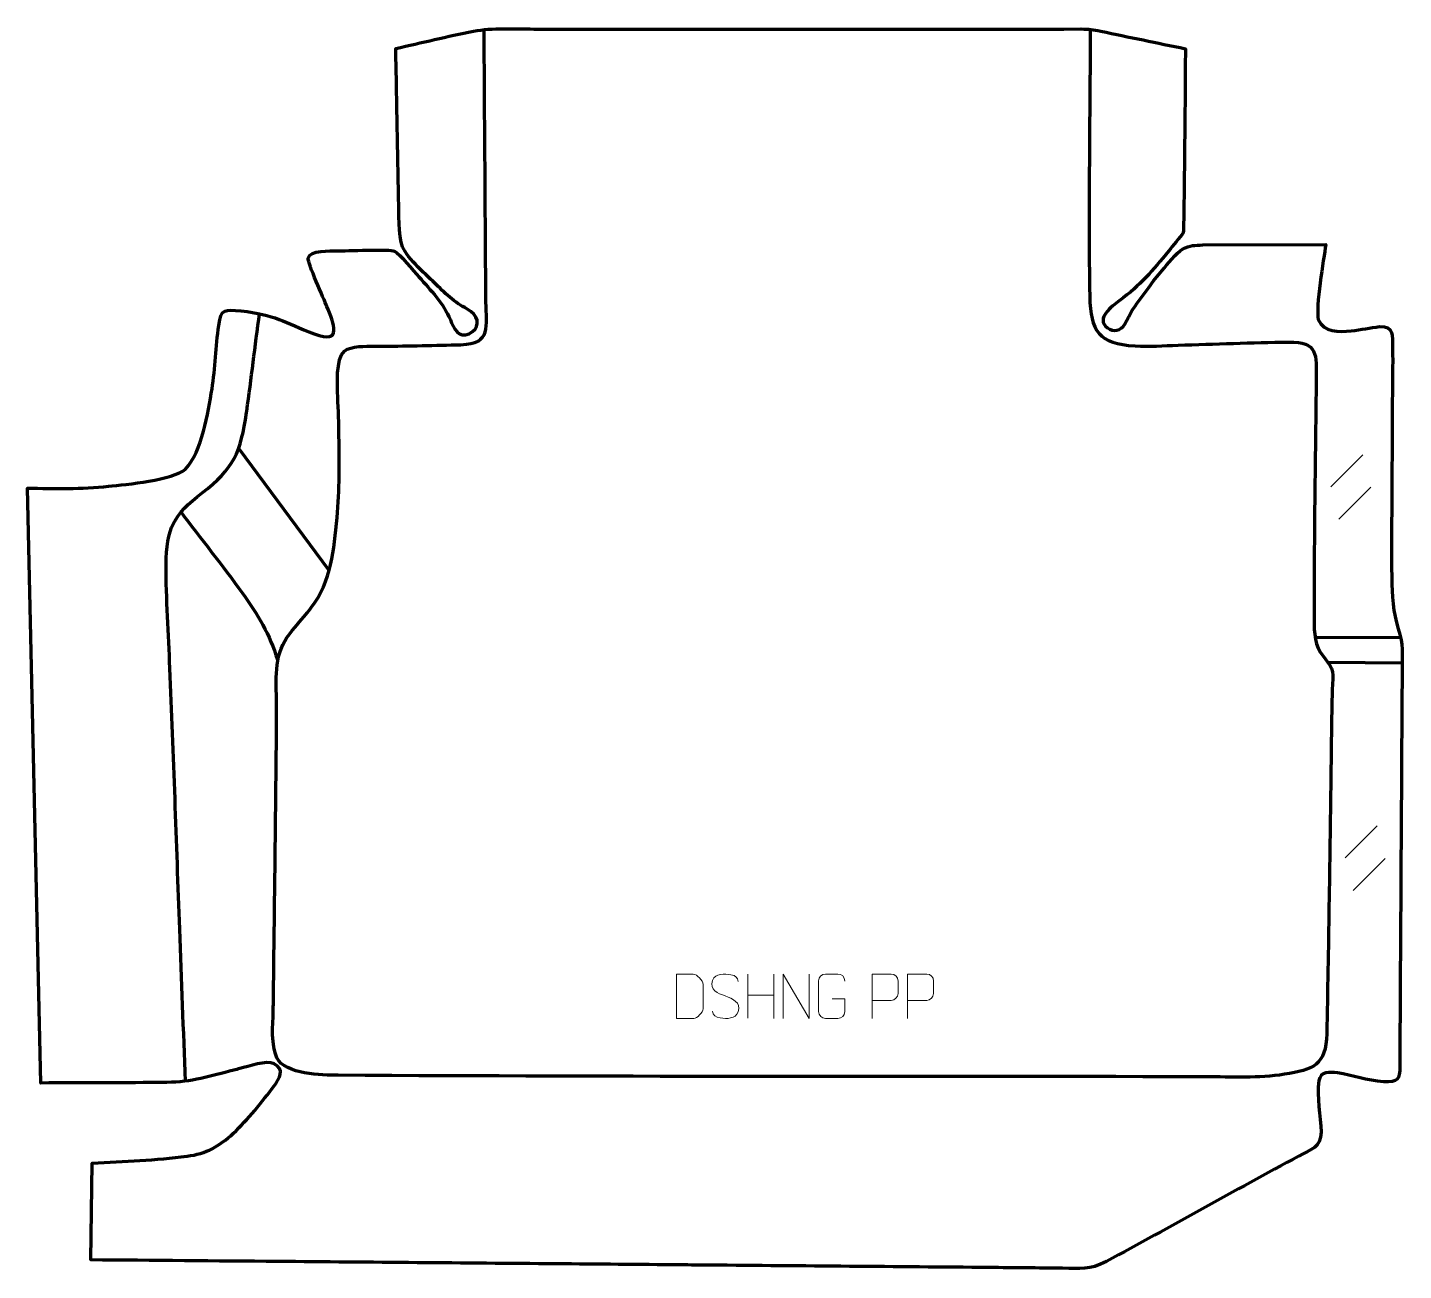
# Model space of a CAD drawing. Header units: millimetres. Extents: x 940 to 1716, y 59 to 761.
import ezdxf

# ---------------------------------------------------------------- set-up
doc = ezdxf.new("R2010")
doc.units = ezdxf.units.MM
doc.header["$MEASUREMENT"] = 0
doc.layers.add('layer 2', color=7, linetype='Continuous')
doc.layers.add('layer 3', color=7, linetype='Continuous')

msp = doc.modelspace()

# ---------------------------------------------------------------- linework, layer by layer
at = {"layer": 'layer 2', "color": 142, "lineweight": 158}
for points, knots in [([(1539.6749, 760.062), (1539.5474, 709.7789), (1538.5083, 659.5045), (1539.4044, 609.2223), (1539.4044, 609.2223), (1539.773, 589.1474), (1544.4528, 582.5782), (1564.9513, 581.1096), (1564.9513, 581.1096), (1573.0747, 580.5899), (1581.1163, 581.2659), (1589.2238, 581.5627), (1589.2238, 581.5627), (1610.0515, 582.2669), (1630.8647, 583.025), (1651.7036, 583.3513), (1651.7036, 583.3513), (1668.3298, 583.6058), (1667.3136, 576.114), (1667.2332, 562.3473), (1667.2332, 562.3473), (1667.2169, 557.6167), (1667.0649, 552.8838), (1666.9996, 548.1526), (1666.9996, 548.1526), (1666.578, 507.7357), (1665.9427, 467.3256), (1666.0472, 426.9047), (1666.0472, 426.9047), (1666.0688, 419.0044), (1666.1069, 411.8428), (1671.4407, 405.5622), (1671.4407, 405.5622), (1677.8155, 398.0557), (1676.5805, 396.7811), (1676.2614, 387.0044), (1676.2614, 387.0044), (1675.716, 370.2969), (1675.7146, 353.5695), (1675.4813, 336.855), (1675.4813, 336.855), (1674.797, 288.8494), (1674.1373, 240.8445), (1673.1431, 192.844), (1673.1431, 192.844), (1672.7742, 175.1219), (1665.5088, 172.4174), (1649.276, 169.8981), (1649.276, 169.8981), (1634.8002, 167.6514), (1619.3637, 168.3756), (1604.7288, 168.5191), (1604.7288, 168.5191), (1603.0014, 168.5307), (1601.2744, 168.5382), (1599.547, 168.5415), (1599.547, 168.5415), (1438.1, 168.7375), (1276.6525, 168.4515), (1115.207, 169.36), (1115.207, 169.36), (1105.8757, 169.4129), (1085.3622, 169.7175), (1080.6098, 179.2472), (1080.6098, 179.2472), (1077.207, 186.0705), (1078.2668, 197.7946), (1078.5058, 205.3783), (1078.5058, 205.3783), (1078.565, 208.8856), (1078.6368, 212.3924), (1078.6903, 215.8999), (1078.6903, 215.8999), (1078.6903, 215.8999), (1078.6968, 216.3968), (1078.6968, 216.3968), (1078.6968, 216.3968), (1079.192, 262.6046), (1079.8806, 308.8565), (1080.267, 355.0565), (1080.267, 355.0565), (1080.3353, 363.2266), (1080.373, 371.3954), (1080.3655, 379.5659), (1080.3655, 379.5659), (1080.3508, 392.1191), (1078.744, 405.7815), (1086.2782, 416.4726), (1086.2782, 416.4726), (1089.9948, 421.7464), (1095.131, 427.0938), (1099.1835, 432.4027), (1099.1835, 432.4027), (1099.1835, 432.4027), (1099.9278, 433.3777), (1099.9278, 433.3777), (1099.9278, 433.3777), (1111.4543, 448.6097), (1112.8527, 465.8662), (1114.5166, 484.2343), (1114.5166, 484.2343), (1115.2282, 492.0897), (1115.6133, 499.813), (1115.7042, 507.6998), (1115.7042, 507.6998), (1115.8027, 522.8579), (1115.652, 537.1907), (1114.9342, 552.3462), (1114.9342, 552.3462), (1114.6426, 558.4581), (1113.7883, 573.9665), (1118.6504, 578.2549), (1118.6504, 578.2549), (1122.7063, 581.2752), (1130.585, 580.9915), (1135.4867, 580.9267), (1135.4867, 580.9267), (1135.4867, 580.9267), (1136.2118, 580.9205), (1136.2118, 580.9205), (1136.2118, 580.9205), (1137.668, 580.9149), (1139.118, 580.9108), (1140.5744, 580.9217), (1140.5744, 580.9217), (1155.2154, 581.192), (1169.8509, 581.3704), (1184.488, 581.8438), (1184.488, 581.8438), (1202.0121, 582.4192), (1198.705, 592.1825), (1198.5516, 605.8546), (1198.5516, 605.8546), (1198.4463, 615.228), (1198.4288, 624.6028), (1198.3698, 633.9766), (1198.3698, 633.9766), (1198.0886, 676.0053), (1197.8072, 718.0338), (1197.526, 760.0624)], [0, 0, 0, 0, 0.02777778, 0.02777778, 0.02777778, 0.02777778, 0.05555556, 0.05555556, 0.05555556, 0.05555556, 0.08333333, 0.08333333, 0.08333333, 0.08333333, 0.11111111, 0.11111111, 0.11111111, 0.11111111, 0.13888889, 0.13888889, 0.13888889, 0.13888889, 0.16666667, 0.16666667, 0.16666667, 0.16666667, 0.19444444, 0.19444444, 0.19444444, 0.19444444, 0.22222222, 0.22222222, 0.22222222, 0.22222222, 0.25, 0.25, 0.25, 0.25, 0.27777778, 0.27777778, 0.27777778, 0.27777778, 0.30555556, 0.30555556, 0.30555556, 0.30555556, 0.33333333, 0.33333333, 0.33333333, 0.33333333, 0.36111111, 0.36111111, 0.36111111, 0.36111111, 0.38888889, 0.38888889, 0.38888889, 0.38888889, 0.41666667, 0.41666667, 0.41666667, 0.41666667, 0.44444444, 0.44444444, 0.44444444, 0.44444444, 0.47222222, 0.47222222, 0.47222222, 0.47222222, 0.5, 0.5, 0.5, 0.5, 0.52777778, 0.52777778, 0.52777778, 0.52777778, 0.55555556, 0.55555556, 0.55555556, 0.55555556, 0.58333333, 0.58333333, 0.58333333, 0.58333333, 0.61111111, 0.61111111, 0.61111111, 0.61111111, 0.63888889, 0.63888889, 0.63888889, 0.63888889, 0.66666667, 0.66666667, 0.66666667, 0.66666667, 0.69444444, 0.69444444, 0.69444444, 0.69444444, 0.72222222, 0.72222222, 0.72222222, 0.72222222, 0.75, 0.75, 0.75, 0.75, 0.77777778, 0.77777778, 0.77777778, 0.77777778, 0.80555556, 0.80555556, 0.80555556, 0.80555556, 0.83333333, 0.83333333, 0.83333333, 0.83333333, 0.86111111, 0.86111111, 0.86111111, 0.86111111, 0.88888889, 0.88888889, 0.88888889, 0.88888889, 0.91666667, 0.91666667, 0.91666667, 0.91666667, 0.94444444, 0.94444444, 0.94444444, 0.94444444, 1, 1, 1, 1]), ([(1028.9703, 165.9464), (1027.8969, 194.5867), (1026.8235, 223.2271), (1025.7501, 251.8675), (1025.7501, 251.8675), (1023.9113, 300.9344), (1022.2956, 350.1157), (1020.2127, 399.1601), (1020.2127, 399.1601), (1019.3934, 418.4522), (1018.0246, 438.3998), (1018.0417, 457.6533), (1018.0417, 457.6533), (1018.0597, 477.9507), (1022.3452, 485.8503), (1038.3936, 498.1426), (1038.3936, 498.1426), (1056.2433, 511.6897), (1060.2656, 521.4223), (1063.4151, 543.4589), (1063.4151, 543.4589), (1063.4151, 543.4589), (1063.5445, 544.364), (1063.5445, 544.364), (1063.5445, 544.364), (1066.0991, 562.6756), (1068.3091, 581.1457), (1070.7618, 599.498)], [0, 0, 0, 0, 0.125, 0.125, 0.125, 0.125, 0.25, 0.25, 0.25, 0.25, 0.375, 0.375, 0.375, 0.375, 0.5, 0.5, 0.5, 0.5, 0.625, 0.625, 0.625, 0.625, 0.75, 0.75, 0.75, 0.75, 1, 1, 1, 1]), ([(1026.0925, 487.7564), (1037.6583, 472.476), (1049.9204, 457.1071), (1061.1054, 441.6294), (1061.1054, 441.6294), (1069.5874, 429.8922), (1076.6543, 417.9156), (1080.8864, 403.9773)], [0, 0, 0, 0, 0.33333333, 0.33333333, 0.33333333, 0.33333333, 1, 1, 1, 1])]:
    msp.add_open_spline(points, degree=3, knots=knots, dxfattribs=at)
for points in [[(1058.9189, 523.3928), (1058.9189, 523.3928), (1109.8623, 454.4437), (1109.8623, 454.4437)], [(1666.8198, 416.7074), (1666.8198, 416.7074), (1715.1286, 416.4656), (1715.1286, 416.4656)], [(1674.1615, 402.5748), (1674.1615, 402.5748), (1715.6315, 402.2169), (1715.6315, 402.2169)]]:
    msp.add_open_spline(points, degree=3, dxfattribs=at)
at = {"layer": 'layer 2', "color": 142, "lineweight": 9}
for points in [[(1675.4918, 501.6565), (1675.4918, 501.6565), (1693.5727, 519.7374), (1693.5727, 519.7374)], [(1675.4918, 501.6565), (1675.4918, 501.6565), (1693.5727, 519.7374), (1693.5727, 519.7374)], [(1680.0527, 483.3075), (1680.0527, 483.3075), (1698.1337, 501.3885), (1698.1337, 501.3885)], [(1680.0527, 483.3075), (1680.0527, 483.3075), (1698.1337, 501.3885), (1698.1337, 501.3885)], [(1683.4707, 292.0856), (1683.4707, 292.0856), (1701.5516, 310.1666), (1701.5516, 310.1666)], [(1683.4707, 292.0856), (1683.4707, 292.0856), (1701.5516, 310.1666), (1701.5516, 310.1666)], [(1688.0316, 273.7366), (1688.0316, 273.7366), (1706.1126, 291.8176), (1706.1126, 291.8176)], [(1688.0316, 273.7366), (1688.0316, 273.7366), (1706.1126, 291.8176), (1706.1126, 291.8176)], [(1346.3718, 226.4807), (1346.3718, 226.4807), (1346.3718, 201.6552), (1346.3718, 201.6552)], [(1361.0435, 226.4807), (1361.0435, 226.4807), (1361.0435, 201.4789), (1361.0435, 201.4789)], [(1346.3718, 214.5754), (1346.3718, 214.5754), (1361.0435, 214.5757), (1361.0435, 214.5757)]]:
    msp.add_open_spline(points, degree=3, dxfattribs=at)
for points, knots in [([(1306.2236, 201.507), (1308.56, 201.5074), (1313.5198, 201.4834), (1315.8558, 201.4831), (1315.8558, 201.4831), (1317.7845, 201.3775), (1321.1095, 204.926), (1321.0982, 206.9471), (1321.0982, 206.9471), (1321.0979, 212.7284), (1321.0979, 214.9023), (1321.0982, 220.6827), (1321.0982, 220.6827), (1321.094, 222.825), (1317.713, 226.4922), (1315.5564, 226.4787), (1315.5564, 226.4787), (1313.2262, 226.4787), (1308.4927, 226.4787), (1306.1622, 226.4787), (1306.1622, 226.4787), (1306.1625, 220.7206), (1306.224, 207.2654), (1306.2236, 201.507)], [0, 0, 0, 0, 0.14285714, 0.14285714, 0.14285714, 0.14285714, 0.28571429, 0.28571429, 0.28571429, 0.28571429, 0.42857143, 0.42857143, 0.42857143, 0.42857143, 0.57142857, 0.57142857, 0.57142857, 0.57142857, 0.71428571, 0.71428571, 0.71428571, 0.71428571, 1, 1, 1, 1]), ([(1333.6745, 214.154), (1329.4179, 215.6272), (1324.5003, 217.4265), (1326.5093, 222.9575), (1326.5093, 222.9575), (1328.0157, 227.1054), (1333.2394, 226.716), (1336.85, 226.1138), (1336.85, 226.1138), (1339.7161, 225.6357), (1340.5825, 224.4201), (1340.8937, 222.332)], [0, 0, 0, 0, 0.25, 0.25, 0.25, 0.25, 0.5, 0.5, 0.5, 0.5, 1, 1, 1, 1]), ([(1366.4047, 201.4789), (1366.4047, 201.4789), (1366.4047, 226.4807), (1366.4047, 226.4807), (1366.4047, 226.4807), (1366.4047, 226.4807), (1381.0878, 201.4789), (1381.0878, 201.4789), (1381.0878, 201.4789), (1381.0878, 201.4789), (1381.0878, 226.4807), (1381.0878, 226.4807)], [0, 0, 0, 0, 0.25, 0.25, 0.25, 0.25, 0.5, 0.5, 0.5, 0.5, 1, 1, 1, 1]), ([(1394.0403, 212.4858), (1394.0403, 212.4858), (1401.2223, 212.4858), (1401.2223, 212.4858), (1401.2223, 212.4858), (1401.2223, 212.4858), (1401.2223, 205.3039), (1401.2223, 205.3039), (1401.2223, 205.3039), (1401.0823, 202.976), (1399.4018, 201.4936), (1397.2499, 201.4827), (1397.2499, 201.4827), (1394.9135, 201.4831), (1392.577, 201.4831), (1390.241, 201.4827), (1390.241, 201.4827), (1388.3125, 201.3771), (1386.3364, 203.2653), (1386.3476, 205.2865), (1386.3476, 205.2865), (1386.348, 211.0677), (1386.348, 216.8485), (1386.3476, 222.629), (1386.3476, 222.629), (1386.3519, 224.7712), (1388.1021, 226.4937), (1390.2585, 226.4804), (1390.2585, 226.4804), (1392.5887, 226.4804), (1394.9193, 226.4804), (1397.2499, 226.4804), (1397.2499, 226.4804), (1399.2004, 226.5158), (1401.1956, 225.0214), (1401.2223, 222.579)], [0, 0, 0, 0, 0.1, 0.1, 0.1, 0.1, 0.2, 0.2, 0.2, 0.2, 0.3, 0.3, 0.3, 0.3, 0.4, 0.4, 0.4, 0.4, 0.5, 0.5, 0.5, 0.5, 0.6, 0.6, 0.6, 0.6, 0.7, 0.7, 0.7, 0.7, 0.8, 0.8, 0.8, 0.8, 1, 1, 1, 1]), ([(1416.4966, 201.4788), (1416.4966, 201.4788), (1416.4966, 226.4806), (1416.4966, 226.4806), (1416.4966, 226.4806), (1420.0985, 226.4806), (1423.7008, 226.4806), (1427.3031, 226.4806), (1427.3031, 226.4806), (1429.6328, 226.4427), (1431.1932, 224.9497), (1431.189, 222.579), (1431.189, 222.579), (1431.1886, 220.5394), (1431.1886, 217.4741), (1431.189, 215.4342), (1431.189, 215.4342), (1431.1825, 213.5552), (1429.3668, 211.6096), (1427.3533, 211.5904), (1427.3533, 211.5904), (1427.3533, 211.5904), (1416.4966, 211.5904), (1416.4966, 211.5904)], [0, 0, 0, 0, 0.14285714, 0.14285714, 0.14285714, 0.14285714, 0.28571429, 0.28571429, 0.28571429, 0.28571429, 0.42857143, 0.42857143, 0.42857143, 0.42857143, 0.57142857, 0.57142857, 0.57142857, 0.57142857, 0.71428571, 0.71428571, 0.71428571, 0.71428571, 1, 1, 1, 1]), ([(1436.5353, 201.4788), (1436.5353, 201.4788), (1436.5353, 226.4806), (1436.5353, 226.4806), (1436.5353, 226.4806), (1440.1372, 226.4806), (1443.7395, 226.4806), (1447.3418, 226.4806), (1447.3418, 226.4806), (1449.6715, 226.4427), (1451.2319, 224.9497), (1451.2277, 222.579), (1451.2277, 222.579), (1451.2273, 220.5394), (1451.2273, 217.4741), (1451.2277, 215.4342), (1451.2277, 215.4342), (1451.2212, 213.5552), (1449.4055, 211.6096), (1447.392, 211.5904), (1447.392, 211.5904), (1447.392, 211.5904), (1436.5353, 211.5904), (1436.5353, 211.5904)], [0, 0, 0, 0, 0.14285714, 0.14285714, 0.14285714, 0.14285714, 0.28571429, 0.28571429, 0.28571429, 0.28571429, 0.42857143, 0.42857143, 0.42857143, 0.42857143, 0.57142857, 0.57142857, 0.57142857, 0.57142857, 0.71428571, 0.71428571, 0.71428571, 0.71428571, 1, 1, 1, 1]), ([(1333.6745, 214.1538), (1337.7008, 212.504), (1342.74, 210.612), (1340.9024, 205.2413), (1340.9024, 205.2413), (1339.4398, 200.9667), (1334.5196, 201.224), (1330.7862, 201.7797), (1330.7862, 201.7797), (1328.0309, 202.1903), (1326.8077, 203.4061), (1326.429, 205.5224)], [0, 0, 0, 0, 0.25, 0.25, 0.25, 0.25, 0.5, 0.5, 0.5, 0.5, 1, 1, 1, 1])]:
    msp.add_open_spline(points, degree=3, knots=knots, dxfattribs=at)
at = {"layer": 'layer 3', "color": 242, "lineweight": 158}
msp.add_open_spline([(1059.6677, 173.1259), (1064.5057, 174.3371), (1074.7783, 178.0015), (1079.057, 175.8471), (1079.057, 175.8471), (1085.1524, 172.7778), (1082.118, 167.3232), (1079.0252, 163.3255), (1079.0252, 163.3255), (1072.0323, 154.2867), (1064.3583, 144.4253), (1056.0713, 136.5944), (1056.0713, 136.5944), (1048.0342, 129.2907), (1040.7616, 125.0624), (1029.8981, 123.6849), (1029.8981, 123.6849), (1012.5528, 121.4855), (994.1661, 120.6612), (976.3631, 119.6834), (976.3631, 119.6834), (976.3631, 119.6834), (975.4867, 65.1159), (975.4867, 65.1159), (975.4867, 65.1159), (1010.7395, 64.8162), (1045.9539, 64.5166), (1081.2068, 64.217), (1081.2068, 64.217), (1133.5187, 63.7723), (1185.8308, 63.3275), (1238.1429, 62.8827), (1238.1429, 62.8827), (1261.5225, 62.6841), (1284.9022, 62.4853), (1308.2819, 62.2865), (1308.2819, 62.2865), (1313.8345, 62.2393), (1319.3872, 62.1921), (1324.9398, 62.1448), (1324.9398, 62.1448), (1377.5441, 61.6977), (1430.1483, 61.2504), (1482.7525, 60.8031), (1482.7525, 60.8031), (1496.4883, 60.6844), (1510.2239, 60.5478), (1523.9596, 60.4228), (1523.9596, 60.4228), (1534.3452, 60.3282), (1539.2388, 59.1453), (1548.7709, 64.256), (1548.7709, 64.256), (1585.1076, 83.7377), (1621.0696, 104.0964), (1657.3515, 123.7304), (1657.3515, 123.7304), (1664.2188, 127.4444), (1669.8109, 128.6209), (1669.9174, 137.3244), (1669.9174, 137.3244), (1669.6921, 146.5645), (1667.3359, 156.9605), (1668.6611, 166.251), (1668.6611, 166.251), (1669.5267, 171.5829), (1674.8575, 171.2976), (1679.171, 170.6759), (1679.171, 170.6759), (1688.2722, 169.3641), (1695.4583, 166.3535), (1705.3015, 165.6843), (1705.3015, 165.6843), (1713.4234, 165.2992), (1714.3656, 167.0226), (1714.3996, 174.3837), (1714.3996, 174.3837), (1714.7441, 248.9456), (1715.2484, 323.5398), (1715.7081, 398.1034), (1715.7081, 398.1034), (1715.7641, 407.3337), (1716.4721, 412.4166), (1713.5645, 421.3817), (1713.5645, 421.3817), (1710.5398, 430.7083), (1709.8977, 440.4194), (1709.8319, 450.1772), (1709.8319, 450.1772), (1709.6077, 483.4805), (1710.0516, 516.9571), (1710.1672, 550.279), (1710.1672, 550.279), (1710.201, 560.1531), (1710.494, 570.4103), (1710.314, 580.2196), (1710.314, 580.2196), (1710.1958, 586.6567), (1711.3355, 592.7298), (1702.9633, 592.0175), (1702.9633, 592.0175), (1697.8066, 591.5787), (1692.4719, 590.1472), (1686.9389, 589.6735), (1686.9389, 589.6735), (1679.7897, 589.126), (1671.7606, 588.4686), (1668.4024, 596.1313), (1668.4024, 596.1313), (1666.7544, 602.9203), (1671.407, 629.9243), (1672.5757, 638.3831), (1672.5757, 638.3831), (1672.5757, 638.3831), (1603.2976, 638.2063), (1603.2976, 638.2063), (1603.2976, 638.2063), (1598.6309, 637.8091), (1595.9577, 638.2319), (1591.7345, 635.7704), (1591.7345, 635.7704), (1588.5046, 633.8878), (1582.8631, 626.7785), (1580.2606, 623.7513), (1580.2606, 623.7513), (1577.5924, 620.622), (1575.114, 617.4616), (1572.6658, 614.1589), (1572.6658, 614.1589), (1569.7087, 610.1749), (1566.6317, 606.1315), (1563.8877, 602.0054), (1563.8877, 602.0054), (1561.8473, 598.9374), (1560.8765, 596.2267), (1559.1214, 593.4078), (1559.1214, 593.4078), (1556.8436, 589.7495), (1552.7604, 588.8348), (1549.3472, 591.3718), (1549.3472, 591.3718), (1542.3287, 596.5885), (1552.0636, 603.6023), (1556.0694, 606.5909), (1556.0694, 606.5909), (1568.0713, 615.5451), (1574.6832, 623.4337), (1584.0055, 634.8969), (1584.0055, 634.8969), (1586.2558, 637.6612), (1590.2619, 642.212), (1592.1303, 645.0479), (1592.1303, 645.0479), (1592.7243, 645.9496), (1593.2938, 738.3054), (1593.401, 748.9277), (1593.401, 748.9277), (1577.4841, 752.2264), (1561.5521, 755.4912), (1545.6463, 758.838), (1545.6463, 758.838), (1540.8253, 759.8524), (1539.375, 760.0813), (1534.4131, 760.0763), (1534.4131, 760.0763), (1431.4783, 759.974), (1328.5356, 760.0758), (1225.5998, 760.0626), (1225.5998, 760.0626), (1214.3545, 760.0864), (1202.5439, 760.9081), (1191.47, 758.7874), (1191.47, 758.7874), (1176.9349, 756.0038), (1162.183, 752.3023), (1147.6882, 749.1052), (1147.6882, 749.1052), (1147.6882, 749.1052), (1147.7215, 747.3497), (1147.7215, 747.3497), (1147.7215, 747.3497), (1147.916, 737.1096), (1148.1106, 726.8695), (1148.3051, 716.6294), (1148.3051, 716.6294), (1148.6385, 699.075), (1148.9719, 681.5204), (1149.3054, 663.9659), (1149.3054, 663.9659), (1149.4404, 656.8597), (1148.9806, 643.3275), (1151.543, 637.0019), (1151.543, 637.0019), (1154.195, 630.4551), (1165.5312, 620.6853), (1170.8848, 615.4723), (1170.8848, 615.4723), (1170.8848, 615.4723), (1171.6058, 614.7655), (1171.6058, 614.7655), (1171.6058, 614.7655), (1174.4711, 611.9612), (1177.3412, 609.1763), (1180.5149, 606.716), (1180.5149, 606.716), (1183.8567, 604.1255), (1187.0334, 602.7508), (1190.1061, 600.5222), (1190.1061, 600.5222), (1195.3282, 596.7347), (1194.7379, 590.7615), (1189.1826, 588.0511), (1189.1826, 588.0511), (1183.2095, 585.137), (1180.2743, 591.2921), (1178.4834, 595.7862), (1178.4834, 595.7862), (1174.618, 605.0866), (1167.371, 612.7542), (1160.6891, 620.1247), (1160.6891, 620.1247), (1157.7566, 623.3595), (1149.8739, 633.185), (1146.9481, 634.685), (1146.9481, 634.685), (1144.6751, 635.8503), (1119.2261, 634.8451), (1114.5679, 634.7435), (1114.5679, 634.7435), (1110.7497, 634.6639), (1099.1082, 635.4376), (1098.2949, 630.6914), (1098.2949, 630.6914), (1097.8059, 627.8376), (1107.117, 607.7198), (1108.8517, 603.4354), (1108.8517, 603.4354), (1112.6053, 593.9878), (1117.9929, 581.7213), (1101.6529, 587.9866), (1101.6529, 587.9866), (1084.8046, 594.4467), (1079.413, 598.9245), (1060.2882, 600.8912), (1060.2882, 600.8912), (1051.1286, 601.6494), (1049.1867, 602.4501), (1047.738, 592.6039), (1047.738, 592.6039), (1046.1554, 580.707), (1045.7796, 568.7986), (1043.9519, 556.8236), (1043.9519, 556.8236), (1041.6822, 543.3971), (1038.4173, 521.5862), (1028.9755, 511.6216), (1028.9755, 511.6216), (1022.0713, 505.2835), (995.4526, 502.972), (985.5407, 501.9117), (985.5407, 501.9117), (970.3503, 500.2811), (955.0892, 500.6299), (939.822, 500.859), (939.822, 500.859), (939.822, 500.859), (947.33, 164.9881), (947.33, 164.9881), (947.33, 164.9881), (971.0322, 165.1508), (994.8092, 165.0621), (1018.4916, 165.3126), (1018.4916, 165.3126), (1032.2237, 165.4579), (1043.1416, 168.8439), (1056.2129, 172.2437), (1056.2129, 172.2437), (1057.364, 172.5411), (1058.5152, 172.8342), (1059.6677, 173.1259)], degree=3, knots=[0, 0, 0, 0, 0.01408451, 0.01408451, 0.01408451, 0.01408451, 0.02816901, 0.02816901, 0.02816901, 0.02816901, 0.04225352, 0.04225352, 0.04225352, 0.04225352, 0.05633803, 0.05633803, 0.05633803, 0.05633803, 0.07042254, 0.07042254, 0.07042254, 0.07042254, 0.08450704, 0.08450704, 0.08450704, 0.08450704, 0.09859155, 0.09859155, 0.09859155, 0.09859155, 0.11267606, 0.11267606, 0.11267606, 0.11267606, 0.12676056, 0.12676056, 0.12676056, 0.12676056, 0.14084507, 0.14084507, 0.14084507, 0.14084507, 0.15492958, 0.15492958, 0.15492958, 0.15492958, 0.16901408, 0.16901408, 0.16901408, 0.16901408, 0.18309859, 0.18309859, 0.18309859, 0.18309859, 0.1971831, 0.1971831, 0.1971831, 0.1971831, 0.21126761, 0.21126761, 0.21126761, 0.21126761, 0.22535211, 0.22535211, 0.22535211, 0.22535211, 0.23943662, 0.23943662, 0.23943662, 0.23943662, 0.25352113, 0.25352113, 0.25352113, 0.25352113, 0.26760563, 0.26760563, 0.26760563, 0.26760563, 0.28169014, 0.28169014, 0.28169014, 0.28169014, 0.29577465, 0.29577465, 0.29577465, 0.29577465, 0.30985915, 0.30985915, 0.30985915, 0.30985915, 0.32394366, 0.32394366, 0.32394366, 0.32394366, 0.33802817, 0.33802817, 0.33802817, 0.33802817, 0.35211268, 0.35211268, 0.35211268, 0.35211268, 0.36619718, 0.36619718, 0.36619718, 0.36619718, 0.38028169, 0.38028169, 0.38028169, 0.38028169, 0.3943662, 0.3943662, 0.3943662, 0.3943662, 0.4084507, 0.4084507, 0.4084507, 0.4084507, 0.42253521, 0.42253521, 0.42253521, 0.42253521, 0.43661972, 0.43661972, 0.43661972, 0.43661972, 0.45070423, 0.45070423, 0.45070423, 0.45070423, 0.46478873, 0.46478873, 0.46478873, 0.46478873, 0.47887324, 0.47887324, 0.47887324, 0.47887324, 0.49295775, 0.49295775, 0.49295775, 0.49295775, 0.50704225, 0.50704225, 0.50704225, 0.50704225, 0.52112676, 0.52112676, 0.52112676, 0.52112676, 0.53521127, 0.53521127, 0.53521127, 0.53521127, 0.54929577, 0.54929577, 0.54929577, 0.54929577, 0.56338028, 0.56338028, 0.56338028, 0.56338028, 0.57746479, 0.57746479, 0.57746479, 0.57746479, 0.5915493, 0.5915493, 0.5915493, 0.5915493, 0.6056338, 0.6056338, 0.6056338, 0.6056338, 0.61971831, 0.61971831, 0.61971831, 0.61971831, 0.63380282, 0.63380282, 0.63380282, 0.63380282, 0.64788732, 0.64788732, 0.64788732, 0.64788732, 0.66197183, 0.66197183, 0.66197183, 0.66197183, 0.67605634, 0.67605634, 0.67605634, 0.67605634, 0.69014085, 0.69014085, 0.69014085, 0.69014085, 0.70422535, 0.70422535, 0.70422535, 0.70422535, 0.71830986, 0.71830986, 0.71830986, 0.71830986, 0.73239437, 0.73239437, 0.73239437, 0.73239437, 0.74647887, 0.74647887, 0.74647887, 0.74647887, 0.76056338, 0.76056338, 0.76056338, 0.76056338, 0.77464789, 0.77464789, 0.77464789, 0.77464789, 0.78873239, 0.78873239, 0.78873239, 0.78873239, 0.8028169, 0.8028169, 0.8028169, 0.8028169, 0.81690141, 0.81690141, 0.81690141, 0.81690141, 0.83098592, 0.83098592, 0.83098592, 0.83098592, 0.84507042, 0.84507042, 0.84507042, 0.84507042, 0.85915493, 0.85915493, 0.85915493, 0.85915493, 0.87323944, 0.87323944, 0.87323944, 0.87323944, 0.88732394, 0.88732394, 0.88732394, 0.88732394, 0.90140845, 0.90140845, 0.90140845, 0.90140845, 0.91549296, 0.91549296, 0.91549296, 0.91549296, 0.92957746, 0.92957746, 0.92957746, 0.92957746, 0.94366197, 0.94366197, 0.94366197, 0.94366197, 0.95774648, 0.95774648, 0.95774648, 0.95774648, 0.97183099, 0.97183099, 0.97183099, 0.97183099, 1, 1, 1, 1], dxfattribs=at)

doc.saveas('drawing.dxf')
